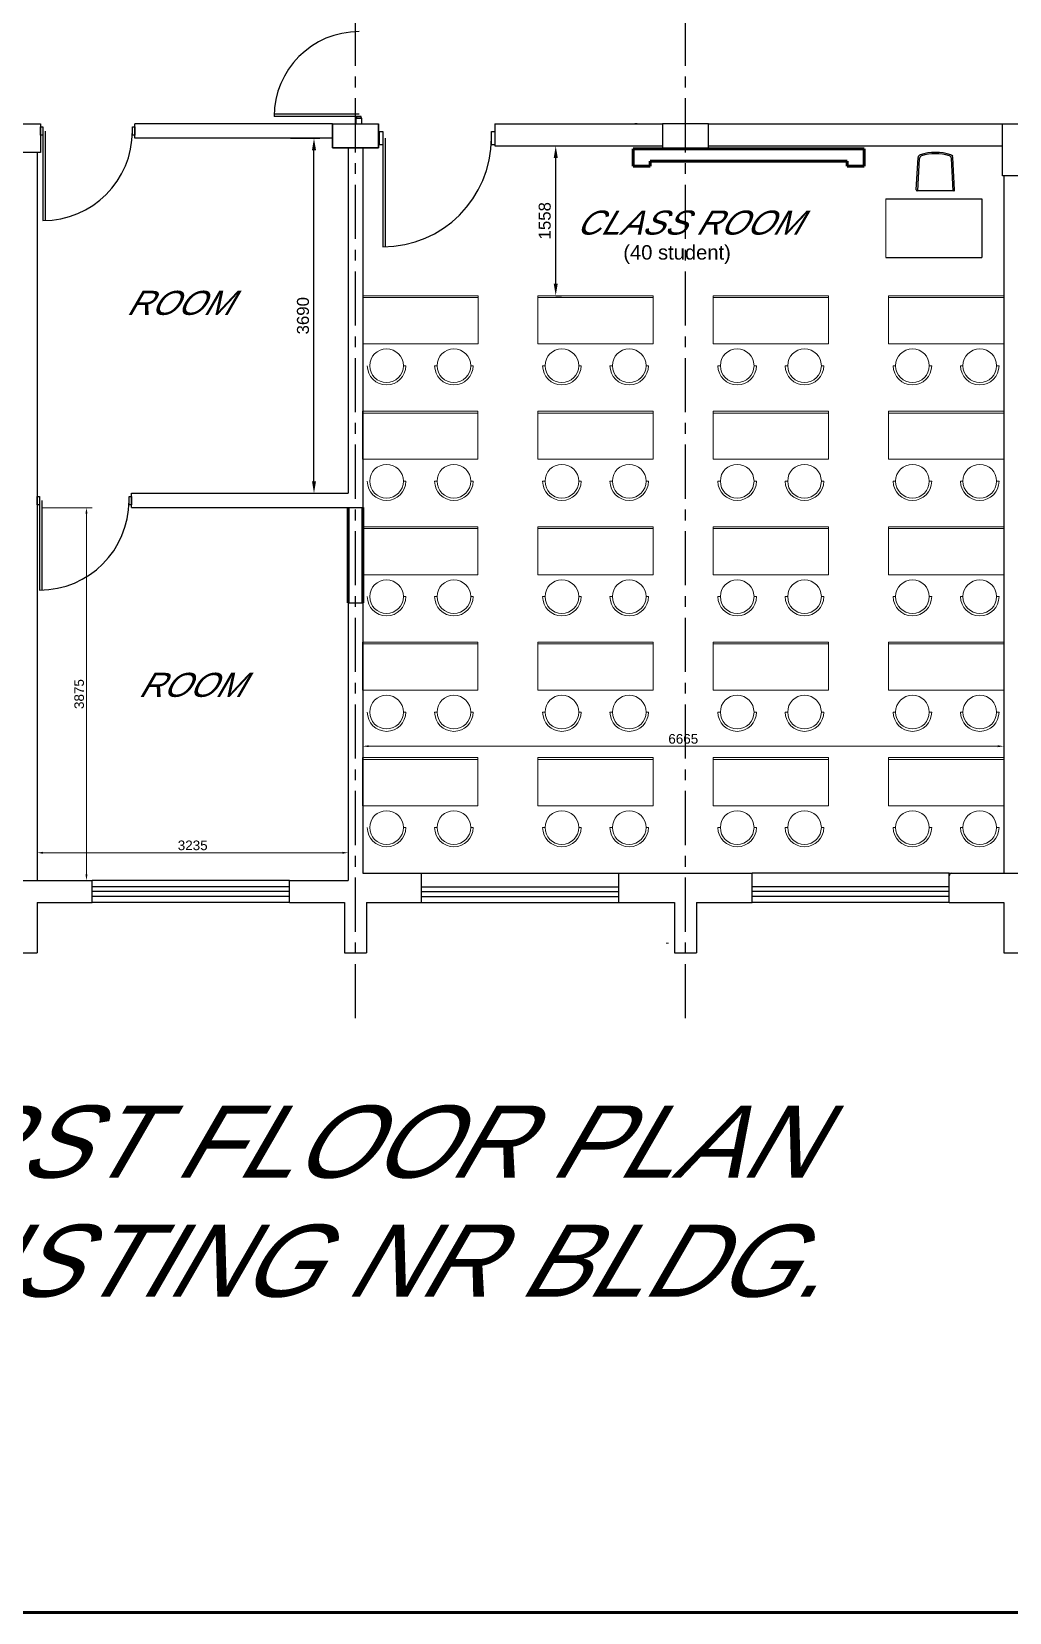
# Model space of a CAD drawing. Extents: x 348043 to 758301, y 133827 to 256568.
# Drawn here: x 595315 to 605480, y 199776 to 216205 of the extents above; entities that cross this region are included whole.
import ezdxf
from ezdxf.enums import TextEntityAlignment as Align

# ---------------------------------------------------------------- set-up
doc = ezdxf.new("R2010")
doc.units = 0
doc.header["$LTSCALE"] = 900
doc.header["$MEASUREMENT"] = 0
doc.header["$PDMODE"] = 34
doc.linetypes.add('ACAD_ISO02W100', pattern=[15, 12, -3])
doc.linetypes.add('CENTER', pattern=[2, 1.25, -0.25, 0.25, -0.25])
doc.layers.get('0').update_dxf_attribs({"color": 1, "linetype": 'CONTINUOUS'})
doc.layers.get('DEFPOINTS').update_dxf_attribs({"color": 3, "linetype": 'CONTINUOUS'})
doc.layers.add('COL', color=6, linetype='CONTINUOUS', lineweight=25)
doc.layers.add('door', color=163, linetype='CONTINUOUS')
doc.layers.add('TEXT', color=2, linetype='CONTINUOUS')
doc.styles.add('ROMANS', font='arial.ttf')
doc.dimstyles.new('MSADIM', dxfattribs={"dimscale": 50, "dimtxt": 2.5, "dimasz": 2.5, "dimexe": 1.2, "dimexo": 1, "dimgap": 1, "dimtad": 1, "dimdec": 0, "dimzin": 1, "dimdsep": 46, "dimtxsty": 'ROMANS', "dimcen": 0, "dimclrd": 3, "dimclrt": 6, "dimadec": 0, "dimazin": 0, "dimtfac": 1, "dimtdec": 0, "dimtofl": 0, "dimtmove": 0, "dimatfit": 3, "dimfxl": 1, "dimtvp": 0.1, "dimtolj": 1, "dimtzin": 1, "dimarcsym": 0})

# ---------------------------------------------------------------- blocks, each defined once
blk = doc.blocks.new('*D127')
at = {"layer": 'DEFPOINTS', "color": 0, "lineweight": 50, "ltscale": 1.25}
for p in [(595373, 211257), (595373, 207382), (595886, 207382)]:
    blk.add_point(p, dxfattribs=at)
at = {"layer": 'door', "color": 0, "lineweight": 9, "ltscale": 1.25}
blk.add_line((595423, 211257), (595946, 211257), dxfattribs=at)
at = {"layer": 'door', "color": 3, "lineweight": 9, "ltscale": 1.25}
blk.add_line((595886, 211195), (595886, 207445), dxfattribs=at)
at = {"layer": 'door', "color": 0, "linetype": 'ACAD_ISO02W100', "lineweight": 9, "ltscale": 1.25}
blk.add_line((595423, 207382), (595946, 207382), dxfattribs=at)
at = {"layer": 'door', "color": 3, "lineweight": 50, "ltscale": 1.25}
for points in [[(595875, 211195), (595896, 211195), (595886, 211257)], [(595875, 207445), (595896, 207445), (595886, 207382)]]:
    blk.add_solid(points, dxfattribs=at)
at = {"layer": 'door', "color": 6, "lineweight": 5, "ltscale": 1.25, "insert": (595810, 209320), "char_height": 100, "attachment_point": 5, "rotation": 90, "style": 'ROMANS'}
blk.add_mtext('\\A1;3875', dxfattribs=at)
blk = doc.blocks.new('*D128')
at = {"layer": 'DEFPOINTS', "color": 0, "lineweight": 50, "ltscale": 1.25}
for p in [(598607, 207671), (595373, 207382), (598607, 207382)]:
    blk.add_point(p, dxfattribs=at)
at = {"layer": 'door', "color": 0, "lineweight": 9, "ltscale": 1.25}
blk.add_line((595373, 207432), (595373, 207731), dxfattribs=at)
at = {"layer": 'door', "color": 3, "lineweight": 9, "ltscale": 1.25}
blk.add_line((595435, 207671), (598545, 207671), dxfattribs=at)
at = {"layer": 'door', "color": 0, "linetype": 'ACAD_ISO02W100', "lineweight": 9, "ltscale": 1.25}
blk.add_line((598607, 207432), (598607, 207731), dxfattribs=at)
at = {"layer": 'door', "color": 3, "lineweight": 50, "ltscale": 1.25}
for points in [[(595435, 207681), (595435, 207660), (595373, 207671)], [(598545, 207681), (598545, 207660), (598607, 207671)]]:
    blk.add_solid(points, dxfattribs=at)
at = {"layer": 'door', "color": 6, "lineweight": 5, "ltscale": 1.25, "insert": (596990, 207747), "char_height": 100, "attachment_point": 5, "style": 'ROMANS'}
blk.add_mtext('\\A1;3235', dxfattribs=at)
blk = doc.blocks.new('*D157')
at = {"layer": 'DEFPOINTS', "color": 0, "lineweight": 50, "ltscale": 1.25}
for p in [(597955, 215097), (598251, 215097), (597955, 211407)]:
    blk.add_point(p, dxfattribs=at)
at = {"layer": 'door', "color": 0, "lineweight": -2, "ltscale": 1.25}
for p, q in [((598005, 215097), (598311, 215097)), ((598005, 211407), (598311, 211407))]:
    blk.add_line(p, q, dxfattribs=at)
at = {"layer": 'door', "color": 3, "lineweight": -2, "ltscale": 1.25}
blk.add_line((598251, 211532), (598251, 214972), dxfattribs=at)
at = {"layer": 'door', "color": 3, "lineweight": 50, "ltscale": 1.25}
for points in [[(598230, 214972), (598272, 214972), (598251, 215097)], [(598230, 211532), (598272, 211532), (598251, 211407)]]:
    blk.add_solid(points, dxfattribs=at)
at = {"layer": 'door', "color": 6, "lineweight": 50, "ltscale": 1.25, "insert": (598137, 213252), "char_height": 125, "attachment_point": 5, "rotation": 90, "style": 'ROMANS'}
blk.add_mtext('\\A1;3690', dxfattribs=at)
blk = doc.blocks.new('*D158')
at = {"layer": 'DEFPOINTS', "color": 0, "lineweight": 50, "ltscale": 1.25}
for p in [(598757, 208711), (605423, 208778), (605423, 208711)]:
    blk.add_point(p, dxfattribs=at)
at = {"layer": 'door', "color": 0, "lineweight": 9, "ltscale": 1.25}
blk.add_line((598757, 208761), (598757, 208838), dxfattribs=at)
at = {"layer": 'door', "color": 0, "linetype": 'ACAD_ISO02W100', "lineweight": 9, "ltscale": 1.25}
blk.add_line((605423, 208761), (605423, 208838), dxfattribs=at)
at = {"layer": 'door', "color": 3, "lineweight": 9, "ltscale": 1.25}
blk.add_line((598820, 208778), (605360, 208778), dxfattribs=at)
at = {"layer": 'door', "color": 3, "lineweight": 50, "ltscale": 1.25}
for points in [[(598820, 208788), (598820, 208768), (598757, 208778)], [(605360, 208788), (605360, 208768), (605423, 208778)]]:
    blk.add_solid(points, dxfattribs=at)
at = {"layer": 'door', "color": 6, "lineweight": 5, "ltscale": 1.25, "insert": (602090, 208854), "char_height": 100, "attachment_point": 5, "style": 'ROMANS'}
blk.add_mtext('\\A1;6665', dxfattribs=at)
blk = doc.blocks.new('*D159')
at = {"layer": 'DEFPOINTS', "color": 0, "lineweight": 50, "ltscale": 1.25}
for p in [(600759, 215017), (600764, 215017), (600759, 213460)]:
    blk.add_point(p, dxfattribs=at)
at = {"layer": 'door', "color": 0, "lineweight": -2, "ltscale": 1.25}
for p, q in [((600764, 215017), (600824, 215017)), ((600764, 213460), (600824, 213460))]:
    blk.add_line(p, q, dxfattribs=at)
at = {"layer": 'door', "color": 3, "lineweight": -2, "ltscale": 1.25}
blk.add_line((600764, 213585), (600764, 214892), dxfattribs=at)
at = {"layer": 'door', "color": 3, "lineweight": 50, "ltscale": 1.25}
for points in [[(600743, 214892), (600785, 214892), (600764, 215017)], [(600743, 213585), (600785, 213585), (600764, 213460)]]:
    blk.add_solid(points, dxfattribs=at)
at = {"layer": 'door', "color": 6, "lineweight": 50, "ltscale": 1.25, "insert": (600650, 214239), "char_height": 125, "attachment_point": 5, "rotation": 90, "style": 'ROMANS'}
blk.add_mtext('\\A1;1558', dxfattribs=at)

msp = doc.modelspace()

# ---------------------------------------------------------------- linework, layer by layer
at = {"color": 1, "linetype": 'Continuous'}
for p, q in [((604512.5, 214560.5), (604531.7, 214897.5)), ((604911.3, 214560.5), (604892.2, 214897.5)), ((604527, 214549.9), (604546.1, 214886.3)), ((604896.9, 214549.9), (604877.8, 214886.3)), ((604195.2, 214467), (605195.2, 214467)), ((604901.3, 214549.9), (604522.5, 214549.9)), ((605195.2, 214467), (605195.2, 213857)), ((604195, 213857), (605195.2, 213857))]:
    msp.add_line(p, q, dxfattribs=at)
for centre, radius, start, end in [((604561.7, 214895.8), 30, 108.26776, 176.74422), ((604576, 214884.6), 30, 107.01363, 176.74422), ((604711.9, 214440.5), 509.4, 71.73224, 108.26776), ((604711.9, 214440.5), 494.4, 72.98637, 107.01363), ((604847.8, 214884.6), 30, 3.25578, 72.98637), ((604862.2, 214895.8), 30, 3.25578, 71.73224), ((604881.4, 214910.3), 10, 3.25578, 70.16199), ((604522.5, 214559.9), 10, 176.74422, 270), ((604901.3, 214559.9), 10, 270, 3.25578)]:
    msp.add_arc(centre, radius, start, end, dxfattribs=at)
at = {"layer": 'COL'}
for points in [[(595407.8, 215247.3), (595407.8, 214947.3), (595107.8, 214947.3), (595107.8, 215247.3)], [(598442.8, 215247.3), (598922.8, 215247.3), (598922.8, 214997.3), (598442.8, 214997.3)], [(601872.8, 214997.3), (602352.8, 214997.3), (602352.8, 215247.3), (601872.8, 215247.3)], [(605667.8, 215247.3), (605667.8, 214707.3), (605407.8, 214707.3), (605407.8, 215247.3)]]:
    msp.add_lwpolyline(points, close=True, dxfattribs=at)
msp.add_lwpolyline([(598442.8, 215247.3), (598442.8, 214997.3), (598922.8, 214997.3), (598922.8, 215247.3)], dxfattribs=at)
at = {"layer": 'door', "linetype": 'CENTER', "ltscale": 0.5}
for p, q in [((598682.8, 205950.1), (598682.8, 218110.3)), ((602112.8, 205950.1), (602112.8, 218110.3))]:
    msp.add_line(p, q, dxfattribs=at)
at = {"layer": 'door', "color": 3, "ltscale": 1.25}
for p, q in [((598442.8, 215247.3), (596387.8, 215247.3)), ((596387.8, 215097.3), (596387.8, 215247.3)), ((598687.8, 215247.3), (598687.8, 215304.8)), ((598747.8, 215304.8), (598687.8, 215304.8)), ((598747.8, 215247.3), (598747.8, 215304.8)), ((600130.8, 215247.3), (601872.8, 215247.3)), ((600130.8, 215247.3), (600130.8, 215017.3)), ((602352.8, 215247.3), (605407.8, 215247.3)), ((598442.8, 215097.3), (596387.8, 215097.3)), ((595372.8, 214947.3), (595372.8, 207382.3)), ((598607.4, 214997.3), (598607.4, 211407.3)), ((598757.4, 214997.3), (598757.4, 211257.3)), ((600130.8, 215017.3), (601872.8, 215017.3)), ((602352.8, 215017.3), (605407.8, 215017.3)), ((605422.8, 214707.3), (605422.8, 207457.3)), ((596352.8, 211407.3), (598607.4, 211407.3)), ((596352.8, 211257.3), (596352.8, 211407.3)), ((596352.8, 211257.3), (598757.4, 211257.3)), ((598607.4, 210267.3), (598607.4, 207382.3)), ((598607.4, 210267.3), (598757.4, 210267.3)), ((598757.4, 210267.3), (598757.4, 207457.3)), ((594570.3, 207382.3), (595945.3, 207382.3)), ((595945.3, 207152.3), (595945.3, 207382.3)), ((597995.3, 207382.3), (598607.4, 207382.3)), ((597995.3, 207152.3), (597995.3, 207382.3)), ((598757.4, 207457.3), (599370.3, 207457.3)), ((599370.3, 207152.3), (599370.3, 207457.3)), ((601420.3, 207152.3), (601420.3, 207457.3)), ((601420.3, 207457.3), (602805.3, 207457.3)), ((602805.3, 207152.3), (602805.3, 207457.3)), ((604855.3, 207457.3), (606220.3, 207457.3)), ((604855.3, 207152.3), (604855.3, 207457.3)), ((595372.8, 207152.3), (595945.3, 207152.3)), ((595372.8, 207152.3), (595372.8, 206632.3)), ((597995.3, 207152.3), (598567.8, 207152.3)), ((598567.8, 207152.3), (598567.8, 206632.3)), ((598797.8, 207152.3), (599370.3, 207152.3)), ((598797.8, 207152.3), (598797.8, 206632.3)), ((601420.3, 207152.3), (601997.8, 207152.3)), ((601997.8, 207152.3), (601997.8, 206632.3)), ((602227.8, 207152.3), (602805.3, 207152.3)), ((602227.8, 207152.3), (602227.8, 206632.3)), ((604855.3, 207152.3), (605422.8, 207152.3)), ((605422.8, 207152.3), (605422.8, 206632.3)), ((595142.8, 206632.3), (595372.8, 206632.3)), ((598567.8, 206632.3), (598797.8, 206632.3)), ((601997.8, 206632.3), (602227.8, 206632.3)), ((605422.8, 206632.3), (605652.8, 206632.3))]:
    msp.add_line(p, q, dxfattribs=at)
at = {"layer": 'door', "color": 13, "ltscale": 1.25}
for p, q in [((598719.1, 215322), (597836.3, 215322)), ((598719.1, 215345.4), (597836.6, 215345.4)), ((595432.8, 215170.3), (595432.8, 214240.3)), ((595456.2, 215170.3), (595456.2, 214240.6)), ((598966, 215097.3), (598966, 213967.7)), ((598989.4, 215097.3), (598989.4, 213967.7)), ((595397.8, 211330.3), (595397.8, 210400.3)), ((595421.2, 211330.3), (595421.2, 210400.6)), ((597995.3, 207382.3), (595945.3, 207382.3)), ((599370.3, 207459.7), (601420.3, 207459.7)), ((604855.3, 207457.3), (602805.3, 207457.3)), ((597995.3, 207317.3), (595945.3, 207317.3)), ((597995.3, 207267.3), (595945.3, 207267.3)), ((597995.3, 207217.3), (595945.3, 207217.3)), ((599370.3, 207317.3), (601420.3, 207317.3)), ((599370.3, 207267.3), (601420.3, 207267.3)), ((599370.3, 207217.3), (601420.3, 207217.3)), ((604855.3, 207317.3), (602805.3, 207317.3)), ((604855.3, 207267.3), (602805.3, 207267.3)), ((604855.3, 207217.3), (602805.3, 207217.3)), ((597995.3, 207152.3), (595945.3, 207152.3)), ((599370.3, 207152.3), (601420.3, 207152.3)), ((604855.3, 207152.3), (602805.3, 207152.3))]:
    msp.add_line(p, q, dxfattribs=at)
at = {"layer": 'door', "color": 3, "linetype": 'ByBlock', "lineweight": 5, "ltscale": 1.25}
for p, q in [((601611.5, 215249.7), (601586.5, 215249.7)), ((601911.5, 215249.7), (601936.5, 215249.7)), ((602286.5, 215249.7), (602311.5, 215249.7)), ((599205.3, 212732.5), (599180.3, 212732.5)), ((599505.3, 212732.5), (599530.3, 212732.5)), ((599880.3, 212732.5), (599905.3, 212732.5)), ((600652.8, 212732.5), (600627.8, 212732.5)), ((601027.8, 212732.5), (601002.8, 212732.5)), ((601327.8, 212732.5), (601352.8, 212732.5)), ((601702.8, 212732.5), (601727.8, 212732.5)), ((602475.3, 212732.5), (602450.3, 212732.5)), ((602850.3, 212732.5), (602825.3, 212732.5)), ((603150.3, 212732.5), (603175.3, 212732.5)), ((603525.3, 212732.5), (603550.3, 212732.5)), ((604297.8, 212732.5), (604272.8, 212732.5)), ((604672.8, 212732.5), (604647.8, 212732.5)), ((604972.8, 212732.5), (604997.8, 212732.5)), ((605347.8, 212732.5), (605372.8, 212732.5)), ((599205.3, 211532.5), (599180.3, 211532.5)), ((599505.3, 211532.5), (599530.3, 211532.5)), ((599880.3, 211532.5), (599905.3, 211532.5)), ((600652.8, 211532.5), (600627.8, 211532.5)), ((601027.8, 211532.5), (601002.8, 211532.5)), ((601327.8, 211532.5), (601352.8, 211532.5)), ((601702.8, 211532.5), (601727.8, 211532.5)), ((602475.3, 211532.5), (602450.3, 211532.5)), ((602850.3, 211532.5), (602825.3, 211532.5)), ((603150.3, 211532.5), (603175.3, 211532.5)), ((603525.3, 211532.5), (603550.3, 211532.5)), ((604297.8, 211532.5), (604272.8, 211532.5)), ((604672.8, 211532.5), (604647.8, 211532.5)), ((604972.8, 211532.5), (604997.8, 211532.5)), ((605347.8, 211532.5), (605372.8, 211532.5)), ((599205.3, 210332.5), (599180.3, 210332.5)), ((599505.3, 210332.5), (599530.3, 210332.5)), ((599880.3, 210332.5), (599905.3, 210332.5)), ((600652.8, 210332.5), (600627.8, 210332.5)), ((601027.8, 210332.5), (601002.8, 210332.5)), ((601327.8, 210332.5), (601352.8, 210332.5)), ((601702.8, 210332.5), (601727.8, 210332.5)), ((602475.3, 210332.5), (602450.3, 210332.5)), ((602850.3, 210332.5), (602825.3, 210332.5)), ((603150.3, 210332.5), (603175.3, 210332.5)), ((603525.3, 210332.5), (603550.3, 210332.5)), ((604297.8, 210332.5), (604272.8, 210332.5)), ((604672.8, 210332.5), (604647.8, 210332.5)), ((604972.8, 210332.5), (604997.8, 210332.5)), ((605347.8, 210332.5), (605372.8, 210332.5)), ((599205.3, 209132.5), (599180.3, 209132.5)), ((599505.3, 209132.5), (599530.3, 209132.5)), ((599880.3, 209132.5), (599905.3, 209132.5)), ((600652.8, 209132.5), (600627.8, 209132.5)), ((601027.8, 209132.5), (601002.8, 209132.5)), ((601327.8, 209132.5), (601352.8, 209132.5)), ((601702.8, 209132.5), (601727.8, 209132.5)), ((602475.3, 209132.5), (602450.3, 209132.5)), ((602850.3, 209132.5), (602825.3, 209132.5)), ((603150.3, 209132.5), (603175.3, 209132.5)), ((603525.3, 209132.5), (603550.3, 209132.5)), ((604297.8, 209132.5), (604272.8, 209132.5)), ((604672.8, 209132.5), (604647.8, 209132.5)), ((604972.8, 209132.5), (604997.8, 209132.5)), ((605347.8, 209132.5), (605372.8, 209132.5)), ((599205.3, 207932.5), (599180.3, 207932.5)), ((599505.3, 207932.5), (599530.3, 207932.5)), ((599880.3, 207932.5), (599905.3, 207932.5)), ((600652.8, 207932.5), (600627.8, 207932.5)), ((601027.8, 207932.5), (601002.8, 207932.5)), ((601327.8, 207932.5), (601352.8, 207932.5)), ((601702.8, 207932.5), (601727.8, 207932.5)), ((602475.3, 207932.5), (602450.3, 207932.5)), ((602850.3, 207932.5), (602825.3, 207932.5)), ((603150.3, 207932.5), (603175.3, 207932.5)), ((603525.3, 207932.5), (603550.3, 207932.5)), ((604297.8, 207932.5), (604272.8, 207932.5)), ((604672.8, 207932.5), (604647.8, 207932.5)), ((604972.8, 207932.5), (604997.8, 207932.5)), ((605347.8, 207932.5), (605372.8, 207932.5)), ((601911.5, 206732.5), (601936.5, 206732.5))]:
    msp.add_line(p, q, dxfattribs=at)
at = {"layer": 'door', "color": 1, "lineweight": 50, "ltscale": 1.25}
for p, q in [((601569.3, 214987), (603969.3, 214987)), ((601569.3, 214987), (601569.3, 214808)), ((603969.3, 214987), (603969.3, 214808)), ((601569.3, 214808), (601745.3, 214808)), ((601745.3, 214858), (603793.3, 214858)), ((601745.3, 214858), (601745.3, 214808)), ((603793.3, 214858), (603793.3, 214808)), ((603793.3, 214808), (603969.3, 214808)), ((598607.4, 210267.3), (598607.4, 211257.3)), ((598757.4, 210267.3), (598757.4, 211257.3))]:
    msp.add_line(p, q, dxfattribs=at)
at = {"layer": 'door', "color": 222, "linetype": 'ByBlock', "lineweight": 13, "ltscale": 1.25}
msp.add_line((604195.2, 213857), (604195.2, 214467), dxfattribs=at)
at = {"layer": 'door', "color": 190, "linetype": 'ByBlock', "lineweight": 5, "ltscale": 1.25}
for p, q in [((599957.4, 213440.8), (598757.4, 213440.8)), ((600577.8, 213440.8), (601777.8, 213440.8)), ((602400.3, 213440.8), (603600.3, 213440.8)), ((604222.8, 213440.8), (605422.8, 213440.8)), ((599955.3, 212240.8), (598755.3, 212240.8)), ((600577.8, 212240.8), (601777.8, 212240.8)), ((602400.3, 212240.8), (603600.3, 212240.8)), ((604222.8, 212240.8), (605422.8, 212240.8)), ((599955.3, 211040.8), (598755.3, 211040.8)), ((600577.8, 211040.8), (601777.8, 211040.8)), ((602400.3, 211040.8), (603600.3, 211040.8)), ((604222.8, 211040.8), (605422.8, 211040.8)), ((599955.3, 209840.8), (598755.3, 209840.8)), ((600577.8, 209840.8), (601777.8, 209840.8)), ((602400.3, 209840.8), (603600.3, 209840.8)), ((604222.8, 209840.8), (605422.8, 209840.8)), ((599955.3, 208640.8), (598755.3, 208640.8)), ((600577.8, 208640.8), (601777.8, 208640.8)), ((602400.3, 208640.8), (603600.3, 208640.8)), ((604222.8, 208640.8), (605422.8, 208640.8))]:
    msp.add_line(p, q, dxfattribs=at)
at = {"layer": 'door', "color": 1, "lineweight": 50, "ltscale": 1.25}
msp.add_lwpolyline([(579518.7, 199776), (627593, 199776), (627593, 256567.9), (579518.7, 256567.9)], close=True, dxfattribs=at)
at = {"layer": 'door', "color": 13, "ltscale": 1.25}
for points in [[(598741.9, 215304.8), (598741.9, 215322), (598693.9, 215322), (598693.9, 215304.8)], [(595407.8, 215213.7), (595432.8, 215213.7), (595432.8, 215126.9), (595407.8, 215126.9)], [(596362.8, 215213.7), (596387.8, 215213.7), (596387.8, 215126.9), (596362.8, 215126.9)], [(598930.8, 215168.1), (598966, 215168.1), (598966, 215026.5), (598930.8, 215026.5)], [(600095.6, 215168.1), (600130.8, 215168.1), (600130.8, 215026.5), (600095.6, 215026.5)], [(595372.8, 211373.7), (595397.8, 211373.7), (595397.8, 211286.9), (595372.8, 211286.9)], [(596327.8, 211373.7), (596352.8, 211373.7), (596352.8, 211286.9), (596327.8, 211286.9)]]:
    msp.add_lwpolyline(points, close=True, dxfattribs=at)
at = {"layer": 'door', "color": 190, "linetype": 'ByBlock', "lineweight": 5, "ltscale": 1.25}
for points in [[(599957.4, 213459.7), (598757.4, 213459.7), (598757.4, 212959.7), (599957.4, 212959.7)], [(600577.8, 213459.7), (601777.8, 213459.7), (601777.8, 212959.7), (600577.8, 212959.7)], [(602400.3, 213459.7), (603600.3, 213459.7), (603600.3, 212959.7), (602400.3, 212959.7)], [(604222.8, 213459.7), (605422.8, 213459.7), (605422.8, 212959.7), (604222.8, 212959.7)], [(599955.3, 212259.7), (598755.3, 212259.7), (598755.3, 211759.7), (599955.3, 211759.7)], [(600577.8, 212259.7), (601777.8, 212259.7), (601777.8, 211759.7), (600577.8, 211759.7)], [(602400.3, 212259.7), (603600.3, 212259.7), (603600.3, 211759.7), (602400.3, 211759.7)], [(604222.8, 212259.7), (605422.8, 212259.7), (605422.8, 211759.7), (604222.8, 211759.7)], [(599955.3, 211059.7), (598755.3, 211059.7), (598755.3, 210559.7), (599955.3, 210559.7)], [(600577.8, 211059.7), (601777.8, 211059.7), (601777.8, 210559.7), (600577.8, 210559.7)], [(602400.3, 211059.7), (603600.3, 211059.7), (603600.3, 210559.7), (602400.3, 210559.7)], [(604222.8, 211059.7), (605422.8, 211059.7), (605422.8, 210559.7), (604222.8, 210559.7)], [(599955.3, 209859.7), (598755.3, 209859.7), (598755.3, 209359.7), (599955.3, 209359.7)], [(600577.8, 209859.7), (601777.8, 209859.7), (601777.8, 209359.7), (600577.8, 209359.7)], [(602400.3, 209859.7), (603600.3, 209859.7), (603600.3, 209359.7), (602400.3, 209359.7)], [(604222.8, 209859.7), (605422.8, 209859.7), (605422.8, 209359.7), (604222.8, 209359.7)], [(599955.3, 208659.7), (598755.3, 208659.7), (598755.3, 208159.7), (599955.3, 208159.7)], [(600577.8, 208659.7), (601777.8, 208659.7), (601777.8, 208159.7), (600577.8, 208159.7)], [(602400.3, 208659.7), (603600.3, 208659.7), (603600.3, 208159.7), (602400.3, 208159.7)], [(604222.8, 208659.7), (605422.8, 208659.7), (605422.8, 208159.7), (604222.8, 208159.7)]]:
    msp.add_lwpolyline(points, close=True, dxfattribs=at)
at = {"layer": 'door', "color": 3, "linetype": 'ByBlock', "lineweight": 5, "ltscale": 1.25}
for centre in [(599005.3, 212732.5), (599705.3, 212732.5), (600827.8, 212732.5), (601527.8, 212732.5), (602650.3, 212732.5), (603350.3, 212732.5), (604472.8, 212732.5), (605172.8, 212732.5), (599005.3, 211532.5), (599705.3, 211532.5), (600827.8, 211532.5), (601527.8, 211532.5), (602650.3, 211532.5), (603350.3, 211532.5), (604472.8, 211532.5), (605172.8, 211532.5), (599005.3, 210332.5), (599705.3, 210332.5), (600827.8, 210332.5), (601527.8, 210332.5), (602650.3, 210332.5), (603350.3, 210332.5), (604472.8, 210332.5), (605172.8, 210332.5), (599005.3, 209132.5), (599705.3, 209132.5), (600827.8, 209132.5), (601527.8, 209132.5), (602650.3, 209132.5), (603350.3, 209132.5), (604472.8, 209132.5), (605172.8, 209132.5), (599005.3, 207932.5), (599705.3, 207932.5), (600827.8, 207932.5), (601527.8, 207932.5), (602650.3, 207932.5), (603350.3, 207932.5), (604472.8, 207932.5), (605172.8, 207932.5)]:
    msp.add_circle(centre, 175, dxfattribs=at)
at = {"layer": 'door', "color": 13, "ltscale": 1.25}
for centre, radius, start, end in [((598719.1, 215322), 882.8, 90, 180), ((595432.8, 215170.3), 930, 270, 0), ((598966, 215097.3), 1129.6, 270, 0), ((595397.8, 211330.3), 930, 270, 0)]:
    msp.add_arc(centre, radius, start, end, dxfattribs=at)
at = {"layer": 'door', "color": 3, "linetype": 'ByBlock', "lineweight": 5, "ltscale": 1.25}
for centre in [(599005.3, 212732.5), (599705.3, 212732.5), (600827.8, 212732.5), (601527.8, 212732.5), (602650.3, 212732.5), (603350.3, 212732.5), (604472.8, 212732.5), (605172.8, 212732.5), (599005.3, 211532.5), (599705.3, 211532.5), (600827.8, 211532.5), (601527.8, 211532.5), (602650.3, 211532.5), (603350.3, 211532.5), (604472.8, 211532.5), (605172.8, 211532.5), (599005.3, 210332.5), (599705.3, 210332.5), (600827.8, 210332.5), (601527.8, 210332.5), (602650.3, 210332.5), (603350.3, 210332.5), (604472.8, 210332.5), (605172.8, 210332.5), (599005.3, 209132.5), (599705.3, 209132.5), (600827.8, 209132.5), (601527.8, 209132.5), (602650.3, 209132.5), (603350.3, 209132.5), (604472.8, 209132.5), (605172.8, 209132.5), (599005.3, 207932.5), (599705.3, 207932.5), (600827.8, 207932.5), (601527.8, 207932.5), (602650.3, 207932.5), (603350.3, 207932.5), (604472.8, 207932.5), (605172.8, 207932.5)]:
    msp.add_arc(centre, 200, 180, 0, dxfattribs=at)
at = {"layer": 'door', "color": 3, "ltscale": 1.25}
msp.add_arc((604880.3, 207432.3), 25, 90, 180, dxfattribs=at)

# ---------------------------------------------------------------- texts
at = {"layer": 'TEXT', "color": 4, "style": 'ROMANS', "oblique": 30}
for s, p in [('CLASS ROOM', (600970.7, 214094.9)), (' ROOM', (596199.7, 213260.9)), (' ROOM', (596323.7, 209290.9))]:
    msp.add_text(s, height=250, dxfattribs=at).set_placement(p)
at = {"layer": 'TEXT', "color": 4, "style": 'ROMANS'}
msp.add_text('(40 student)', height=150, dxfattribs=at).set_placement((601466.5, 213835.6))
at = {"layer": 'TEXT', "color": 1, "style": 'ROMANS', "oblique": 30}
for s, p in [('FIRST FLOOR PLAN', (598438.6, 204668.4)), ('EXISTING NR BLDG.', (598438.6, 203431.4))]:
    msp.add_text(s, height=750, dxfattribs=at).set_placement(p, align=Align.MIDDLE)

# ---------------------------------------------------------------- dimensions: what is measured, and where the dimension line sits
at = {"layer": 'door', "color": 1, "lineweight": 50, "ltscale": 1.25}
dim = msp.add_aligned_dim(p1=(597955, 211407.3), p2=(597955, 215097.3), distance=-296, dimstyle='MSADIM', dxfattribs=at)
dim.commit()
dim.dimension.update_dxf_attribs({"geometry": '*D157', "text_midpoint": (598137.1, 213252.3)})
dim = msp.add_aligned_dim(p1=(600759, 213459.7), p2=(600759, 215017.3), distance=-5, dimstyle='MSADIM', override={"dimfxl": 50, "dimfxlon": 1}, dxfattribs=at)
dim.commit()
dim.dimension.update_dxf_attribs({"geometry": '*D159', "text_midpoint": (600650.2, 214238.5)})
at = {"layer": 'door', "color": 1, "lineweight": 5, "ltscale": 1.25}
dim = msp.add_linear_dim(base=(595885.7, 207382.3), p1=(595372.8, 211257.3), p2=(595372.8, 207382.3), angle=90, dimstyle='MSADIM', override={"dimtxt": 2, "dimasz": 1.25, "dimgap": 0.5, "dimlwd": 9, "dimlwe": 9}, dxfattribs=at)
dim.commit()
dim.dimension.update_dxf_attribs({"geometry": '*D127', "text_midpoint": (595809.7, 209319.8)})
for base, p1, p2, picture, middle in [((605422.8, 208778), (598757.4, 208711), (605422.8, 208711), '*D158', (602090.1, 208854.1)), ((598607.4, 207670.9), (595372.8, 207382.3), (598607.4, 207382.3), '*D128', (596990.1, 207747))]:
    dim = msp.add_linear_dim(base=base, p1=p1, p2=p2, dimstyle='MSADIM', override={"dimtxt": 2, "dimasz": 1.25, "dimgap": 0.5, "dimlwd": 9, "dimlwe": 9}, dxfattribs=at)
    dim.commit()
    dim.dimension.update_dxf_attribs({"geometry": picture, "text_midpoint": middle})

doc.saveas('drawing.dxf')
